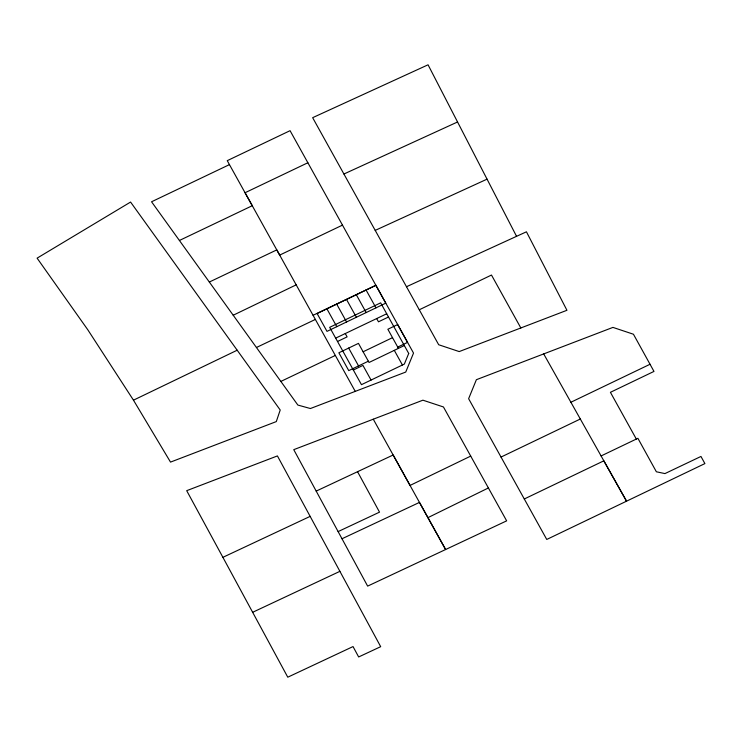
<?xml version="1.0" encoding="UTF-8"?>
<svg xmlns="http://www.w3.org/2000/svg" width="742" height="742" viewBox="0 0 742 742"><rect width="100%" height="100%" fill="white"/><g stroke="black" fill="none" stroke-linecap="round" stroke-linejoin="round"><path stroke-width="1.11" d="M427.93 517.647L488.394 487.958M470.716 456.098L410.038 485.435L393.158 454.994L316.194 491.102M233.211 315.229L296.188 284.854M133.467 400.17L170.521 462.108L276.293 421.595L280.216 410.011L130.573 202.056L37.1 258.151L87.788 329.754L133.467 400.17L237.18 350.215M419.286 309.776L491.482 275.041L520.838 327.964L566.944 310.286L526.44 231.801L406.486 286.727M229.454 164.613L151.554 201.778L297.867 405.067L310.416 408.527L405.744 372.057L413.526 353.081L375.888 285.308L317.112 313.541L326.999 331.377L385.784 303.144L290.066 130.675L227.256 160.662L279.678 255.1L342.479 225.123M337.517 341.487L347.117 336.877L345.28 333.548M388.502 317.001L378.476 321.815L376.667 318.559M363.116 351.773L392.509 337.666M368.347 361.206L348.759 370.62L338.862 352.784L358.46 343.37L369.052 362.476L404.325 345.54M397.749 347.089L407.543 342.387L397.656 324.551L387.862 329.253L398.445 348.36M353.34 370.026L362.94 365.407L371.065 380.062M570.886 402.257L650.038 364.266M636.33 439.069L610.416 392.314L653.98 371.417L633.445 334.234L612.929 327.398L476.383 379.7L468.629 398.695L501.026 457.063L580.318 419.017M601.094 455.95L637.897 438.309L656.373 471.782L664.943 473.591L700.958 456.451L704.9 463.592L546.752 539.453L501.026 457.063M524.269 498.995L603.83 460.828L626.545 501.175L543.691 353.915M307.865 162.748L245.055 192.734L252.261 205.72L179.406 240.482M209.327 282.043L276.794 249.887L355.26 391.386M313.078 315.294L375.888 285.308M256.435 347.497L315.378 319.431M335.662 338.139L386.712 313.773M280.847 381.425L335.356 355.437M222.897 557.325L287.775 677.196L353.034 646.57L358.655 656.967L380.692 646.681L277.415 455.922L186.696 490.675L222.897 557.325L310.147 516.376M338.12 531.587L379.524 512.147L357.551 471.699M342.006 538.757L419.471 502.408L445.617 549.525L506.656 520.856L443.447 406.968L422.912 400.188L293.758 449.661L367.642 586.115L445.617 549.525L373.282 419.202M252.651 612.298L339.901 571.34M343.917 174.018L457.554 121.976M375.211 230.391L487.049 179.156M520.838 327.964L459.205 351.578L438.689 344.742L312.651 117.681L428.06 64.804L516.553 236.336M366.094 290.02L375.981 307.856M394.299 350.354L402.414 364.999M356.299 294.722L366.186 312.558M346.495 299.425L356.392 317.261M336.701 304.127L346.588 321.963M326.907 308.839L336.794 326.675M348.666 348.072L358.553 365.908M408.712 353.452L404.353 364.072L361.465 384.671L329.671 327.333L380.655 302.847L408.712 353.452"/></g></svg>
